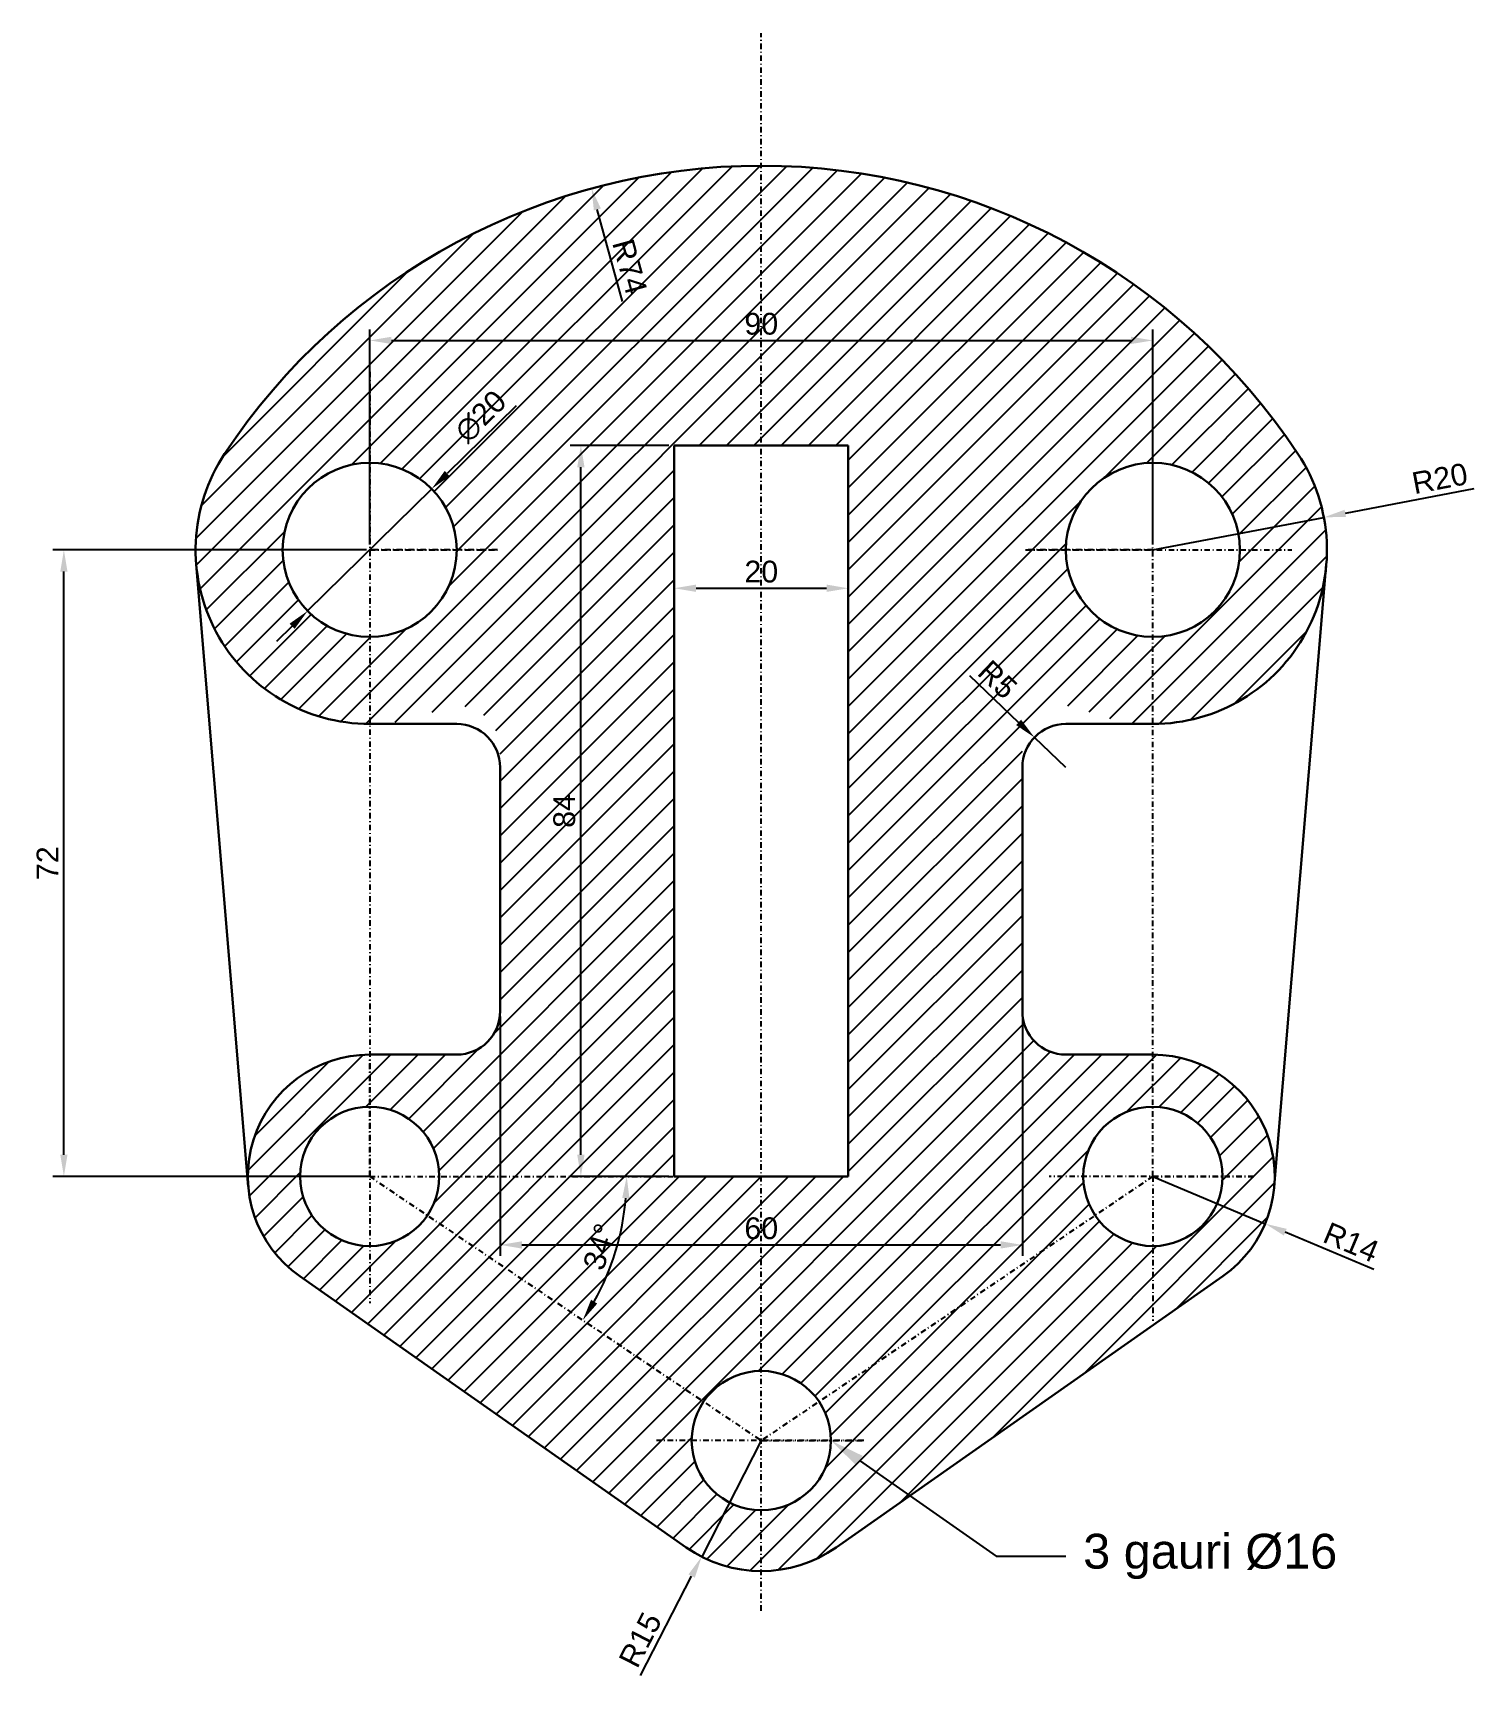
# Model space of a CAD drawing. Header units: millimetres. Extents: x -84 to 82, y -60 to 131.
import ezdxf
from ezdxf import colors
from ezdxf.entities.mleader import LeaderData, LeaderLine
from ezdxf.math import Vec2, Vec3

# ---------------------------------------------------------------- set-up
doc = ezdxf.new("R2010")
doc.units = ezdxf.units.MM
doc.header["$LTSCALE"] = 0.05
doc.linetypes.add('DASHDOT', pattern=[25.4, 12.7, -6.35, 0, -6.35])
for name, color, linetype in [('Axe', 1, 'DASHDOT'), ('Cote', 7, 'Continuous'), ('Hasuri', 3, 'Continuous')]:
    doc.layers.add(name, color=color, linetype=linetype)
doc.layers.add('Groase', color=5, linetype='Continuous', lineweight=30)
doc.styles.get("Standard").update_dxf_attribs({"font": 'Arial.ttf'})
doc.dimstyles.new('ISO-25', dxfattribs={"dimtxt": 2.5, "dimasz": 2.5, "dimexe": 1.25, "dimexo": 0.625, "dimtad": 1, "dimtxsty": 'Standard', "dimcen": 2.5, "dimadec": 0, "dimazin": 0, "dimtfac": 1, "dimtmove": 0, "dimatfit": 3, "dimfxl": 1, "dimarcsym": 0})

# ---------------------------------------------------------------- blocks, each defined once
blk = doc.blocks.new('*D3')
at = {"layer": 'Cote', "color": 0, "lineweight": -2, "transparency": 16777216}
for p, q in [((-10, 83.38), (-10, 66.34)), ((10, 83.38), (10, 66.34)), ((-7.5, 67.59), (7.5, 67.59))]:
    blk.add_line(p, q, dxfattribs=at)
at = {"layer": 'Cote', "color": 0, "transparency": 16777216}
for points in [[(-7.5, 68.01), (-7.5, 67.17), (-10, 67.59)], [(7.5, 68.01), (7.5, 67.17), (10, 67.59)]]:
    blk.add_solid(points, dxfattribs=at)
at = {"layer": 'Defpoints', "color": 0, "transparency": 16777216}
for p in [(-10, 84), (10, 84), (10, 67.59)]:
    blk.add_point(p, dxfattribs=at)
at = {"layer": 'Cote', "color": 0, "transparency": 16777216, "insert": (0, 69.49), "char_height": 2.5, "attachment_point": 5}
blk.add_mtext('20', dxfattribs=at)
blk = doc.blocks.new('*D4')
at = {"layer": 'Cote', "color": 0, "lineweight": -2, "transparency": 16777216}
for p, q in [((-45, 72.62), (-45, 97.32)), ((-42.5, 96.07), (42.5, 96.07)), ((45, 72.62), (45, 97.32))]:
    blk.add_line(p, q, dxfattribs=at)
at = {"layer": 'Cote', "color": 0, "transparency": 16777216}
for points in [[(-42.5, 96.49), (-42.5, 95.66), (-45, 96.07)], [(42.5, 96.49), (42.5, 95.66), (45, 96.07)]]:
    blk.add_solid(points, dxfattribs=at)
at = {"layer": 'Defpoints', "color": 0, "transparency": 16777216}
for p in [(45, 96.07), (-45, 72), (45, 72)]:
    blk.add_point(p, dxfattribs=at)
at = {"layer": 'Cote', "color": 0, "transparency": 16777216, "insert": (0, 97.97), "char_height": 2.5, "attachment_point": 5}
blk.add_mtext('90', dxfattribs=at)
blk = doc.blocks.new('*D5')
at = {"layer": 'Cote', "color": 0, "lineweight": -2, "transparency": 16777216}
for p, q in [((-45.62, 72), (-81.39, 72)), ((-80.14, 2.5), (-80.14, 69.5)), ((-45.62, 0), (-81.39, 0))]:
    blk.add_line(p, q, dxfattribs=at)
at = {"layer": 'Cote', "color": 0, "transparency": 16777216}
for points in [[(-80.55, 69.5), (-79.72, 69.5), (-80.14, 72)], [(-80.55, 2.5), (-79.72, 2.5), (-80.14, 0)]]:
    blk.add_solid(points, dxfattribs=at)
at = {"layer": 'Defpoints', "color": 0, "transparency": 16777216}
for p in [(-80.14, 72), (-45, 72), (-45, 0)]:
    blk.add_point(p, dxfattribs=at)
at = {"layer": 'Cote', "color": 0, "transparency": 16777216, "insert": (-82.02, 36), "char_height": 2.5, "attachment_point": 5, "rotation": 90}
blk.add_mtext('72', dxfattribs=at)
blk = doc.blocks.new('*D6')
at = {"layer": 'Cote', "color": 0, "lineweight": -2, "transparency": 16777216}
for p, q in [((-30, 18.38), (-30, -9.12)), ((30, 18.38), (30, -9.12)), ((-27.5, -7.87), (27.5, -7.87))]:
    blk.add_line(p, q, dxfattribs=at)
at = {"layer": 'Cote', "color": 0, "transparency": 16777216}
for points in [[(-27.5, -7.45), (-27.5, -8.29), (-30, -7.87)], [(27.5, -7.45), (27.5, -8.29), (30, -7.87)]]:
    blk.add_solid(points, dxfattribs=at)
at = {"layer": 'Defpoints', "color": 0, "transparency": 16777216}
for p in [(-30, 19), (30, 19), (30, -7.87)]:
    blk.add_point(p, dxfattribs=at)
at = {"layer": 'Cote', "color": 0, "transparency": 16777216, "insert": (0, -5.97), "char_height": 2.5, "attachment_point": 5}
blk.add_mtext('60', dxfattribs=at)
blk = doc.blocks.new('*D7')
at = {"layer": 'Cote', "color": 0, "lineweight": -2, "transparency": 16777216}
for p, q in [((-10.62, 84), (-21.98, 84)), ((-20.73, 2.5), (-20.73, 81.5)), ((-10.62, 0), (-21.98, 0))]:
    blk.add_line(p, q, dxfattribs=at)
at = {"layer": 'Cote', "color": 0, "transparency": 16777216}
for points in [[(-21.15, 81.5), (-20.31, 81.5), (-20.73, 84)], [(-21.15, 2.5), (-20.31, 2.5), (-20.73, 0)]]:
    blk.add_solid(points, dxfattribs=at)
at = {"layer": 'Defpoints', "color": 0, "transparency": 16777216}
for p in [(-20.73, 84), (-10, 84), (-10, 0)]:
    blk.add_point(p, dxfattribs=at)
at = {"layer": 'Cote', "color": 0, "transparency": 16777216, "insert": (-22.63, 42), "char_height": 2.5, "attachment_point": 5, "rotation": 90}
blk.add_mtext('84', dxfattribs=at)
blk = doc.blocks.new('*D8')
at = {"layer": 'Cote', "color": 0, "lineweight": -2, "transparency": 16777216}
for p, q in [((0, -30.35), (-6.85, -43.7)), ((-13.86, -57.34), (-8, -45.92))]:
    blk.add_line(p, q, dxfattribs=at)
at = {"layer": 'Cote', "color": 0, "transparency": 16777216}
blk.add_solid([(-8.37, -45.73), (-7.63, -46.11), (-6.85, -43.7)], dxfattribs=at)
at = {"layer": 'Defpoints', "color": 0, "transparency": 16777216}
for p in [(0, -30.35), (-6.85, -43.7)]:
    blk.add_point(p, dxfattribs=at)
at = {"layer": 'Cote', "color": 0, "transparency": 16777216, "insert": (-13.9, -53.25), "char_height": 2.5, "attachment_point": 5, "rotation": 62.8124}
blk.add_mtext('R15', dxfattribs=at)
blk = doc.blocks.new('*D9')
at = {"layer": 'Cote', "color": 0, "lineweight": -2, "transparency": 16777216}
for p, q in [((45, 0), (57.9, -5.43)), ((70.39, -10.69), (60.21, -6.4))]:
    blk.add_line(p, q, dxfattribs=at)
at = {"layer": 'Cote', "color": 0, "transparency": 16777216}
blk.add_solid([(60.37, -6.02), (60.05, -6.79), (57.9, -5.43)], dxfattribs=at)
at = {"layer": 'Defpoints', "color": 0, "transparency": 16777216}
for p in [(45, 0), (57.9, -5.43)]:
    blk.add_point(p, dxfattribs=at)
at = {"layer": 'Cote', "color": 0, "transparency": 16777216, "insert": (67.79, -7.56), "char_height": 2.5, "attachment_point": 5, "rotation": 337.1709}
blk.add_mtext('R14', dxfattribs=at)
blk = doc.blocks.new('*D11')
at = {"layer": 'Cote', "color": 0, "lineweight": -2, "transparency": 16777216}
for p, q in [((81.87, 79.01), (67.1, 76.2)), ((45, 72), (64.65, 75.74))]:
    blk.add_line(p, q, dxfattribs=at)
at = {"layer": 'Cote', "color": 0, "transparency": 16777216}
blk.add_solid([(67.03, 76.61), (67.18, 75.79), (64.65, 75.74)], dxfattribs=at)
at = {"layer": 'Defpoints', "color": 0, "transparency": 16777216}
for p in [(64.65, 75.74), (45, 72)]:
    blk.add_point(p, dxfattribs=at)
at = {"layer": 'Cote', "color": 0, "transparency": 16777216, "insert": (77.97, 80.2), "char_height": 2.5, "attachment_point": 5, "rotation": 10.7634}
blk.add_mtext('R20', dxfattribs=at)
blk = doc.blocks.new('*D12')
at = {"layer": 'Cote', "color": 0, "lineweight": -2, "transparency": 16777216}
blk.add_line((-15.95, 100.56), (-18.84, 111.12), dxfattribs=at)
at = {"layer": 'Cote', "color": 0, "transparency": 16777216}
blk.add_solid([(-18.44, 111.23), (-19.24, 111.01), (-19.5, 113.54)], dxfattribs=at)
at = {"layer": 'Defpoints', "color": 0, "transparency": 16777216}
for p in [(-19.5, 113.54), (0, 42.15)]:
    blk.add_point(p, dxfattribs=at)
at = {"layer": 'Cote', "color": 0, "transparency": 16777216, "insert": (-15.1, 104.53), "char_height": 2.5, "attachment_point": 5, "rotation": 285.2777}
blk.add_mtext('R74', dxfattribs=at)
blk = doc.blocks.new('*D13')
at = {"layer": 'Cote', "color": 0, "lineweight": -2, "transparency": 16777216}
for p, q in [((-28.17, 88.57), (-36.09, 80.77)), ((-52.13, 64.98), (-37.87, 79.02)), ((-53.91, 63.23), (-55.69, 61.48))]:
    blk.add_line(p, q, dxfattribs=at)
at = {"layer": 'Cote', "color": 0, "transparency": 16777216}
for points in [[(-36.38, 81.07), (-35.8, 80.47), (-37.87, 79.02)], [(-54.2, 63.53), (-53.62, 62.93), (-52.13, 64.98)]]:
    blk.add_solid(points, dxfattribs=at)
at = {"layer": 'Defpoints', "color": 0, "transparency": 16777216}
for p in [(-37.87, 79.02), (-52.13, 64.98)]:
    blk.add_point(p, dxfattribs=at)
at = {"layer": 'Cote', "color": 0, "transparency": 16777216, "insert": (-32.24, 87.33), "char_height": 2.5, "attachment_point": 5, "rotation": 44.552}
blk.add_mtext('∅20', dxfattribs=at)
blk = doc.blocks.new('*D14')
at = {"layer": 'Cote', "color": 0, "lineweight": -2, "transparency": 16777216}
blk.add_arc((-45, 0), 29.54, 330.8504, 355.1496, dxfattribs=at)
at = {"layer": 'Cote', "color": 0, "transparency": 16777216}
for points in [[(-15.98, -2.48), (-15.15, -2.52), (-15.46, 0)], [(-18.85, -14.61), (-19.56, -14.17), (-20.51, -16.52)]]:
    blk.add_solid(points, dxfattribs=at)
at = {"layer": 'Defpoints', "color": 0, "transparency": 16777216}
for p in [(-45, 0), (-45, 0), (-10, 0), (-17.74, -11.38), (0, -30.35)]:
    blk.add_point(p, dxfattribs=at)
at = {"layer": 'Cote', "color": 0, "transparency": 16777216, "insert": (-18.57, -8.08), "char_height": 2.5, "attachment_point": 5, "rotation": 73}
blk.add_mtext('34°', dxfattribs=at)
blk = doc.blocks.new('*D15')
at = {"layer": 'Cote', "color": 0, "lineweight": -2, "transparency": 16777216}
for p, q in [((23.93, 57.56), (29.57, 52.18)), ((35, 47), (31.38, 50.45))]:
    blk.add_line(p, q, dxfattribs=at)
at = {"layer": 'Cote', "color": 0, "transparency": 16777216}
blk.add_solid([(29.86, 52.48), (29.28, 51.87), (31.38, 50.45)], dxfattribs=at)
at = {"layer": 'Defpoints', "color": 0, "transparency": 16777216}
for p in [(31.38, 50.45), (35, 47)]:
    blk.add_point(p, dxfattribs=at)
at = {"layer": 'Cote', "color": 0, "transparency": 16777216, "insert": (27.15, 57.1), "char_height": 2.5, "attachment_point": 5, "rotation": 316.3696}
blk.add_mtext('R5', dxfattribs=at)

msp = doc.modelspace()

# ---------------------------------------------------------------- hatches: boundary and pattern name
at = {"layer": 'Hasuri'}
h = msp.add_hatch(dxfattribs=at)
h.set_pattern_fill('ANSI31', color=256, scale=0.7)
h.paths.add_polyline_path([(-61.667, 83.055, 0.5982347), (-45, 52), (-45, 62, -0.4142136), (-55, 72, -1), (-35, 72, -0.4142136), (-45, 62), (-45, 52, 0.1032437), (-37, 53.67, -0.5405749), (-30, 49.087), (-30, 19, -0.4142136), (-35, 14), (-45, 14), (-45, 8, -0.4142136), (-37, 0), (-10, 0), (-10, 84), (10, 84), (10, 0), (0, 0), (0, -22.353, -0.249328), (6.632, -25.879), (38.368, -4.474, -0.149451), (37, 0, -0.4142136), (45, 8), (45, 14), (35, 14, -0.4142136), (30, 19), (30, 49.087, -0.5405749), (37, 53.67, 0.1032437), (45, 52), (45, 62, -0.4142136), (35, 72, -1), (55, 72, -0.4142136), (45, 62), (45, 52, 0.5982347), (61.667, 83.055, 0.536675)])
h.paths.add_polyline_path([(-45, 8), (-45, 14, 0.7328572), (-53.041, -11.46), (-8.616, -42.632, 0.1541632), (0, -45.353), (0, -38.353, -0.4142136), (-8, -30.353, -0.149451), (-6.632, -25.879), (-38.368, -4.474, -0.7399611), (-53, 0, -0.4142136)])
h.paths.add_polyline_path([(0, 0), (-10, 0), (-37, 0, -0.149451), (-38.368, -4.474), (-6.632, -25.879, -0.249328), (0, -22.353)], flags=17)
h.paths.add_polyline_path([(53.041, -11.46, 0.7328572), (45, 14), (45, 8, -0.4142136), (53, 0, -0.7399611), (38.368, -4.474), (6.632, -25.879, -0.149451), (8, -30.353, -0.4142136), (0, -38.353), (0, -45.353, 0.1541632), (8.616, -42.632)])

# ---------------------------------------------------------------- linework, layer by layer
at = {"layer": 'Axe'}
for p, q in [((0, -49.915), (0, 131.369)), ((-45, 92.47), (-45, -14.553)), ((45, 0), (45, 93.198)), ((-30.31, 72), (-59.682, 72)), ((-45, 72), (-30.31, 72)), ((45, 72), (30.375, 72)), ((30.375, 72), (60.961, 72)), ((-45, 0), (-45, 13.688)), ((-45, 0), (-58.763, 0)), ((-45, 0), (0, -30.353)), ((-45, 0), (-10, 0)), ((45, 0), (0, -30.353)), ((56.587, 0), (33.075, 0)), ((45, 0), (45, -16.603)), ((45, 0), (56.587, 0)), ((11.785, -30.353), (-12.042, -30.353)), ((0, -30.353), (11.785, -30.353))]:
    msp.add_line(p, q, dxfattribs=at)
at = {"layer": 'Groase'}
for p, q in [((-10, 0), (-10, 84)), ((-10, 84), (10, 84)), ((10, 0), (10, 84)), ((-64.93, 70.333), (-58.951, -1.167)), ((64.93, 70.333), (58.951, -1.167)), ((-45, 52), (-35, 52)), ((45, 52), (35, 52)), ((-30, 19), (-30, 47)), ((30, 19), (30, 47)), ((-45, 14), (-35, 14)), ((45, 14), (35, 14)), ((-10, 0), (10, 0)), ((-53.041, -11.46), (-8.616, -42.632)), ((53.041, -11.46), (8.616, -42.632))]:
    msp.add_line(p, q, dxfattribs=at)
for centre, radius in [((-45, 72), 10), ((45, 72), 10), ((-45, 0), 8), ((45, 0), 8), ((0, -30.353), 8)]:
    msp.add_circle(centre, radius, dxfattribs=at)
for centre, radius, start, end in [((0, 42.15), 74, 33.55731, 146.44269), ((-45, 72), 20, 146.44269, 270), ((45, 72), 20, 270, 33.55731), ((-35, 47), 5, 0, 90), ((35, 47), 5, 90, 180), ((-35, 19), 5, 270, 0), ((35, 19), 5, 180, 270), ((-45, 0), 14, 90, 234.94438), ((45, 0), 14, 305.05562, 90), ((0, -30.353), 15, 234.94438, 305.05562)]:
    msp.add_arc(centre, radius, start, end, dxfattribs=at)

# ---------------------------------------------------------------- dimensions: what is measured, and where the dimension line sits
at = {"layer": 'Cote'}
for center, mpoint, picture, middle in [((0, 42.15), (-19.499, 113.535), '*D12', (-16.904, 104.035)), ((45, 72), (64.648, 75.735), '*D11', (78.326, 78.335)), ((45, 0), (57.903, -5.432), '*D9', (67.065, -9.288)), ((0, -30.353), (-6.854, -43.696), '*D8', (-12.209, -54.121))]:
    dim = msp.add_radius_dim(center=center, mpoint=mpoint, dimstyle='ISO-25', dxfattribs=at)
    dim.commit()
    dim.dimension.update_dxf_attribs({"geometry": picture, "text_midpoint": middle, "dimtype": 164})
for base, p1, p2, picture, middle in [((45, 96.072), (-45, 72), (45, 72), '*D4', (0, 97.973)), ((10, 67.591), (-10, 84), (10, 84), '*D3', (0, 69.493)), ((30, -7.871), (-30, 19), (30, 19), '*D6', (0, -5.969))]:
    dim = msp.add_linear_dim(base=base, p1=p1, p2=p2, dimstyle='ISO-25', dxfattribs=at)
    dim.commit()
    dim.dimension.update_dxf_attribs({"geometry": picture, "text_midpoint": middle})
dim = msp.add_diameter_dim_2p(p1=(-52.126, 64.984), p2=(-37.874, 79.016), dimstyle='ISO-25', dxfattribs=at)
dim.commit()
dim.dimension.update_dxf_attribs({"geometry": '*D13', "text_midpoint": (-30.858, 85.923), "dimtype": 163})
for base, p1, p2, picture, middle in [((-20.73, 84), (-10, 0), (-10, 84), '*D7', (-22.632, 42)), ((-80.138, 72), (-45, 0), (-45, 72), '*D5', (-82.018, 36))]:
    dim = msp.add_linear_dim(base=base, p1=p1, p2=p2, angle=90, dimstyle='ISO-25', dxfattribs=at)
    dim.commit()
    dim.dimension.update_dxf_attribs({"geometry": picture, "text_midpoint": middle})
dim = msp.add_radius_dim(center=(35, 47), mpoint=(31.381, 50.45), dimstyle='ISO-25', dxfattribs=at)
dim.commit()
dim.dimension.update_dxf_attribs({"geometry": '*D15', "text_midpoint": (27.152, 57.101)})
dim = msp.add_angular_dim_2l(base=(-17.741, -11.384), line1=((-45, 0), (-10, 0)), line2=((-45, 0), (0, -30.353)), dimstyle='ISO-25', dxfattribs=at)
dim.commit()
dim.dimension.update_dxf_attribs({"geometry": '*D14', "text_midpoint": (-18.57, -8.081)})

# ---------------------------------------------------------------- leaders
ml = msp.add_multileader_mtext('Standard', dxfattribs=at)
ml.set_content('3 gauri %%C16', color=256)
ml.set_leader_properties()
ml.build(insert=Vec2(0, 0))
ctx = ml.context
ctx.base_point, ctx.plane_origin = Vec3(34.99, -43.654), Vec3(8, -30.353)
notes = []
notes.append((ctx, [(0, (1, 1, 0), (26.99, -43.654), (1, 0), 8, [(0, [(8, -30.353)], 0, [])])]))
ctx.mtext.insert, ctx.mtext.flow_direction = Vec3(36.99, -41.066), 5
for ctx, leaders in notes:
    for number, flags, end, landing, length, lines in leaders:
        leader = LeaderData()
        leader.index, (leader.has_last_leader_line, leader.has_dogleg_vector, leader.attachment_direction) = number, flags
        leader.last_leader_point, leader.dogleg_vector, leader.dogleg_length = Vec3(end), Vec3(landing), length
        for number, points, colour, breaks in lines:
            line = LeaderLine()
            line.index, line.vertices, line.color, line.breaks = number, Vec3.list(points), colors.encode_raw_color(colour), breaks
            leader.lines.append(line)
        ctx.leaders.append(leader)

doc.saveas('drawing.dxf')
